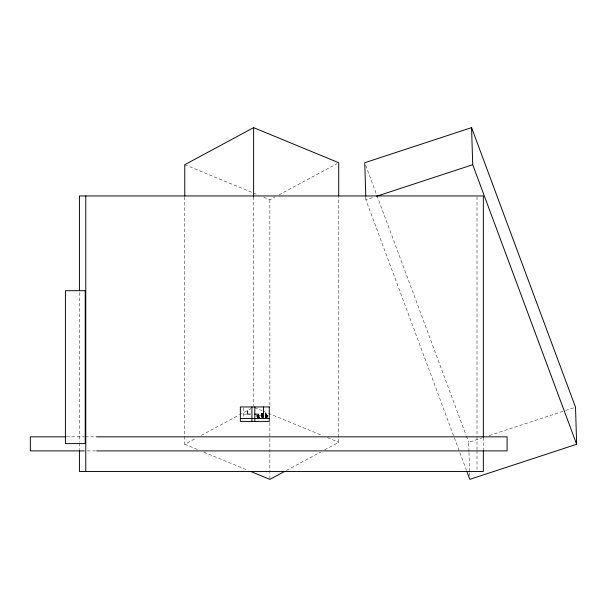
<?xml version="1.0" encoding="UTF-8"?>
<svg xmlns="http://www.w3.org/2000/svg" width="607" height="607" viewBox="0 0 607 607"><rect width="100%" height="100%" fill="white"/><g stroke="black" fill="none" stroke-linecap="round" stroke-linejoin="round"><path stroke-width="0.46" stroke-dasharray="3.04 2.28" d="M262.262 415.256L262.368 413.496M262.884 415.256L262.3 416.114L262.581 414.308M266.056 414.422C267.11 414.49 265.13 414.869 266.132 415.484L266.655 417.275C266.564 415.484 265.737 412.927 266.405 415.196C267.459 417.927 266.352 415.469 266.367 414.141C264.933 418.906 267.08 410.666 267.042 416.933L266.868 415.287L265.729 416.986L266.936 416.827L265.691 416.668L266.572 415.825L265.312 415.34L266.147 414.035L265.35 415.825L267.141 416.061L265.729 416.986L266.769 417.07L266.564 415.469M265.912 415.165L266.162 414.095M257.087 415.127L257.027 416.319L257.467 415.279M262.277 417.138L262.247 416.053L261.943 417.35L262.581 415.514M262.406 415.241L262.33 414.285C259.917 413.982 262.292 417.13 262.429 415.81M266.564 414.573L266.458 415.423C266.556 413.01 265.676 417.699 267.262 415.704M266.473 414.513L265.836 414.991L266.655 415.552L266.625 417.328M262.543 415.772L262.178 417.123M266.594 416.819L266.572 415.825L265.623 415.712L266.382 414.695L265.866 415.954L265.912 414.664L265.691 416.083M261.283 414.126L261.04 415.446L261.678 413.898C262.793 415.37 262.361 415.416 262.277 413.61M266.837 415.142L266.405 415.196L266.928 416.539C266.405 415.309 266.534 415.78 265.912 414.664L267.019 416.531L266.147 414.035M257.679 416.493L257.861 415.992L257.892 417.684M262.368 417.244L262.376 415.932M262.368 416.607L262.383 417.184M262.505 416.774L262.444 416.372M258.43 415.408L258.461 414.725L258.499 415.4L257.861 415.302L258.461 415.249M258.681 416.25L259.037 415.173L258.225 415.901L257.937 414.877L258.172 418.231M266.579 415.013L266.42 414.46L266.018 415.916M262.528 414.733L262.467 414.24L262.368 415.249L262.361 413.701M257.983 415.332L257.816 416.303L257.998 415.112M262.315 414.976L262.345 414.543M257.3 415.643L257.262 417.221L257.292 414.998M266.959 417.047L267.224 415.643L266.245 415.666M257.709 416.235L257.057 415.173L256.905 416.19M262.163 414.429L262.292 414.057M262.307 416.44L262.163 416.144M257.679 415.044L257.171 417.305L257.102 415.848L257.216 416.425M258.802 414.831C258.415 415.658 257.831 415.393 258.332 414.922M258.726 415.211L259.014 416.03L258.673 415.287L258.362 416.197L258.567 415.317L259.53 417.464M261.435 414.756L262.353 414.27L262.474 414.907C260.6 415.78 263.37 415.4 261.928 414.376M267.057 416.129L267.072 415.34M261.42 417.146L261.526 416.121L262.429 415.901L261.776 416.015L261.534 416.956M265.987 413.891L265.578 413.579L266.147 414.156L266.025 413.481L265.578 413.579L265.972 413.405L265.676 414.171L266.147 414.156M257.747 416.592L257.8 416.083L257.535 417.457M258.294 416.797L258.392 415.863M258.066 415.051L257.869 416.121M262.588 415.196L262.505 414.353L262.224 417.692M261.359 417.039L261.382 415.727L262.163 417.275M262.338 414.209L261.738 413.511C262.065 415.021 260.631 413.109 261.7 413.579L261.814 413.966M261.412 415.218L260.858 415.317L261.207 414.551L261.556 415.067M262.27 414.998L262.505 414.46L262.581 415.37M267.201 415.886L266.89 415.234L266.61 415.985M262.421 415.977L262.042 417.092M266.701 414.657C263.81 415.12 266.321 415.97 266.655 414.498M261.609 414.149L261.23 413.64L261.738 413.511L261.04 415.446L261.207 414.551M257.125 416.045L257.262 417.221L257.163 416.432M266.913 416.152L266.837 416.592L266.564 415.856M257.717 415.15L257.861 415.886M257.118 415.256L257.186 414.869M258.802 416.083L258.787 415.165M266.344 415.461L265.168 415.12L265.874 414.543L265.866 415.954L266.291 415.074M265.517 415.211L265.934 414.831L266.868 416.076L267.118 415.575L266.094 415.499L266.23 415.013M258.112 414.877L259.037 417.108M257.763 416.463L257.74 417.631M258.423 417.176L258.84 415.825L258.165 415.158L259.235 416.842M266.253 414.945L266.124 415.56C264.993 414.376 268.711 416.455 265.828 416.888M266.632 414.771L266.124 414.535L266.329 414.9M257.967 415.742L258.036 415.18M258.574 417.077L258.597 417.51L258.84 415.825L258.134 414.763M261.42 413.405L261.738 413.511M259.037 415.173L258.916 415.62C258.096 416.546 258.142 415.712 258.582 415.325L258.84 415.825L258.256 415.734L257.983 414.839M258.529 415.12L258.187 416.053L258.825 415.757L258.696 415.173L258.946 416.068L258.218 415.962L258.248 415.378L258.271 418.238M261.678 415.461C262.626 412.707 261.883 417.366 262.535 415.499M262.664 415.62L262.307 416.258M265.995 416.045L266.132 417.161L265.836 415.522L266.382 415.484L266.64 416.205M257.444 415.302L256.966 415.924M265.434 415.082C266.845 415.704 265.98 414.801 265.168 415.12M266.541 416.296L267.217 415.985L265.691 416.668M261.89 416.948L262.49 416.182M266.109 415.848L265.183 417.108C265.934 413.944 266.936 416.379 266.746 418.322M266.989 416.311L267.194 415.749M266.723 416.205L266.61 416.129C266.344 413.663 265.16 416.379 266.245 415.34L265.98 414.361M266.207 415.393L265.32 415.082M262.178 416.03L261.814 414.809M265.191 418.215L266.64 416.114L266.078 416.599M265.342 416.872L266.003 415.507L266.23 416.599M265.676 417.07L266.078 416.364L265.616 417.1M262.505 414.581L262.285 414.657M262.247 414.027L262.345 413.966M266.617 415.674L266.966 415.78M261.177 415.241L261.7 414.346L261.921 415.947M265.525 414.907L265.396 415.036M266.86 416.918L267.126 417.115M262.383 416.182L261.966 417.032C260.972 415.712 262.641 415.605 261.723 416.986L262.118 415.932L262.664 417.472M266.852 417.464L266.519 416.69L265.79 416.69L266.648 415.408M265.669 414.998L265.456 415.241M266.511 415.583L267.179 415.734L266.822 415.438M265.82 414.718L265.335 414.793L265.874 414.543M257.861 415.992L257.808 417.426M266.01 416.425L267.224 415.643M263.787 197.283L269.865 199.794L274.842 197.116M278.992 194.877L337.06 163.624M184.756 196.926L184.756 444.271L196.372 438.019M201.349 435.34L238.688 415.249M239.515 414.801L251.131 408.549M286.458 470.433L320.473 452.124M324.616 449.893L338.721 442.298L338.721 196.843M266.64 418.177L265.957 416.167L265.509 416.394L265.836 415.522L266.42 415.924M258.301 416.25L258.757 416.091L258.316 415.355L259.409 417.434M262.118 415.932L261.526 416.121M466.517 470.486L365.877 199.794L373.958 197.138M468.968 451.562L468.687 442.298L482.148 437.875M489.333 435.515L564.745 410.749M565.641 410.453L575.519 407.206M262.414 415.158L261.579 415.18L262.345 415.036L262.012 414.513M265.335 414.793L266.003 414.695L265.585 414.733M266.648 416.895L267.034 417.055M265.79 416.69L266.238 416.789M261.655 415.15L262.118 415.135L262.08 416.045M243.817 414.179L246.647 414.179M66.368 436.835L84.373 436.835M85.321 436.835L96.695 436.835M87.218 450.902L96.695 450.902M262.983 417.062L261.958 417.305M266.086 416.743L266.799 416.888M265.312 415.34L265.6 415.325M266.883 416.721L266.822 416.432M258.567 415.628L258.62 415.347M266.268 415.469L266.056 414.998L266.746 415.742M265.949 415.051L266.868 416.076M184.756 164.702L252.497 192.631M253.362 192.988L258.574 195.135M254.485 407.563L262.3 410.787M263.172 411.144L267.512 412.935M268.377 413.291L322.226 435.492M327.431 437.647L338.721 442.298M184.756 444.271L198.656 449.999M203.861 452.147L248.149 470.41M258.885 415.772L258.491 414.96M258.203 415.742L259.348 418.011M262.664 417.57L261.488 415.97L261.822 417.017M258.787 415.651L259.014 416.03M258.734 416.372L259.272 417.32M258.415 416.22L258.21 415.841L258.969 417.252M365.733 165.392L376.628 194.68M376.955 195.568L466.047 435.196M466.373 436.084L468.687 442.298M266.382 415.636L266.701 416.516M257.376 416.485L257.58 417.517M262.383 416.948L262.573 417.495M266.89 415.234L267.027 415.689M266.488 416.63L266.655 417.275M258.134 414.839L258.279 415.529M258.074 415.105L258.225 415.901M266.943 415.552L267.034 416.068M266.056 414.998L266.116 415.378L266.109 414.831M257.102 415.848L257.216 416.721M266.298 415.12L266.412 416.053M266.981 416.963L267.05 417.631M468.999 452.488L469.59 471.95M469.613 472.876L469.704 475.653M365.793 197.009L365.877 199.794M483.347 437.397L483.347 449.704M477.003 196.896L477.003 449.704M477.003 450.652L477.003 470.539M269.865 199.794L269.865 406.387M269.865 422.502L269.865 478.415M253.62 196.82L253.62 406.258M243.248 407.843L243.248 417.631M79.434 292.528L79.434 442.131M79.434 443.08L79.434 449.704"/><path stroke-width="0.91" d="M338.721 195.902L338.721 162.729L253.62 127.637L184.756 164.702L184.756 195.978M284.797 471.328L269.865 479.363L250.759 471.487M466.844 471.373L469.81 479.363L576.65 444.271L575.519 407.206L471.578 127.637L364.746 162.729L365.763 196.084M376.651 196.251L472.709 164.702L471.578 127.637M250.259 414.179L247.588 414.179L247.588 410.742M254.819 414.179L258.59 414.179M240.357 418.519L269.28 418.519M65.419 436.835L30.35 436.835L30.35 450.902L84.373 450.902M96.695 436.835L507.095 436.835L507.095 450.902L96.695 450.902M472.709 164.702L576.65 444.271M483.347 437.397L483.347 195.947L79.434 195.947L79.434 290.632M483.347 450.652L483.347 471.48L79.434 471.48L79.434 450.652M263.499 406.948L263.499 418.519M254.819 406.948L254.819 421.41M253.62 127.637L253.62 196.82M251.928 406.948L251.928 421.41M85.777 195.947L85.777 471.48M85.215 290.685L65.404 290.685L65.404 443.603L85.215 443.603L85.215 290.685M269.28 406.948L240.357 406.948L240.357 421.41L269.28 421.41L269.28 406.948"/></g></svg>
